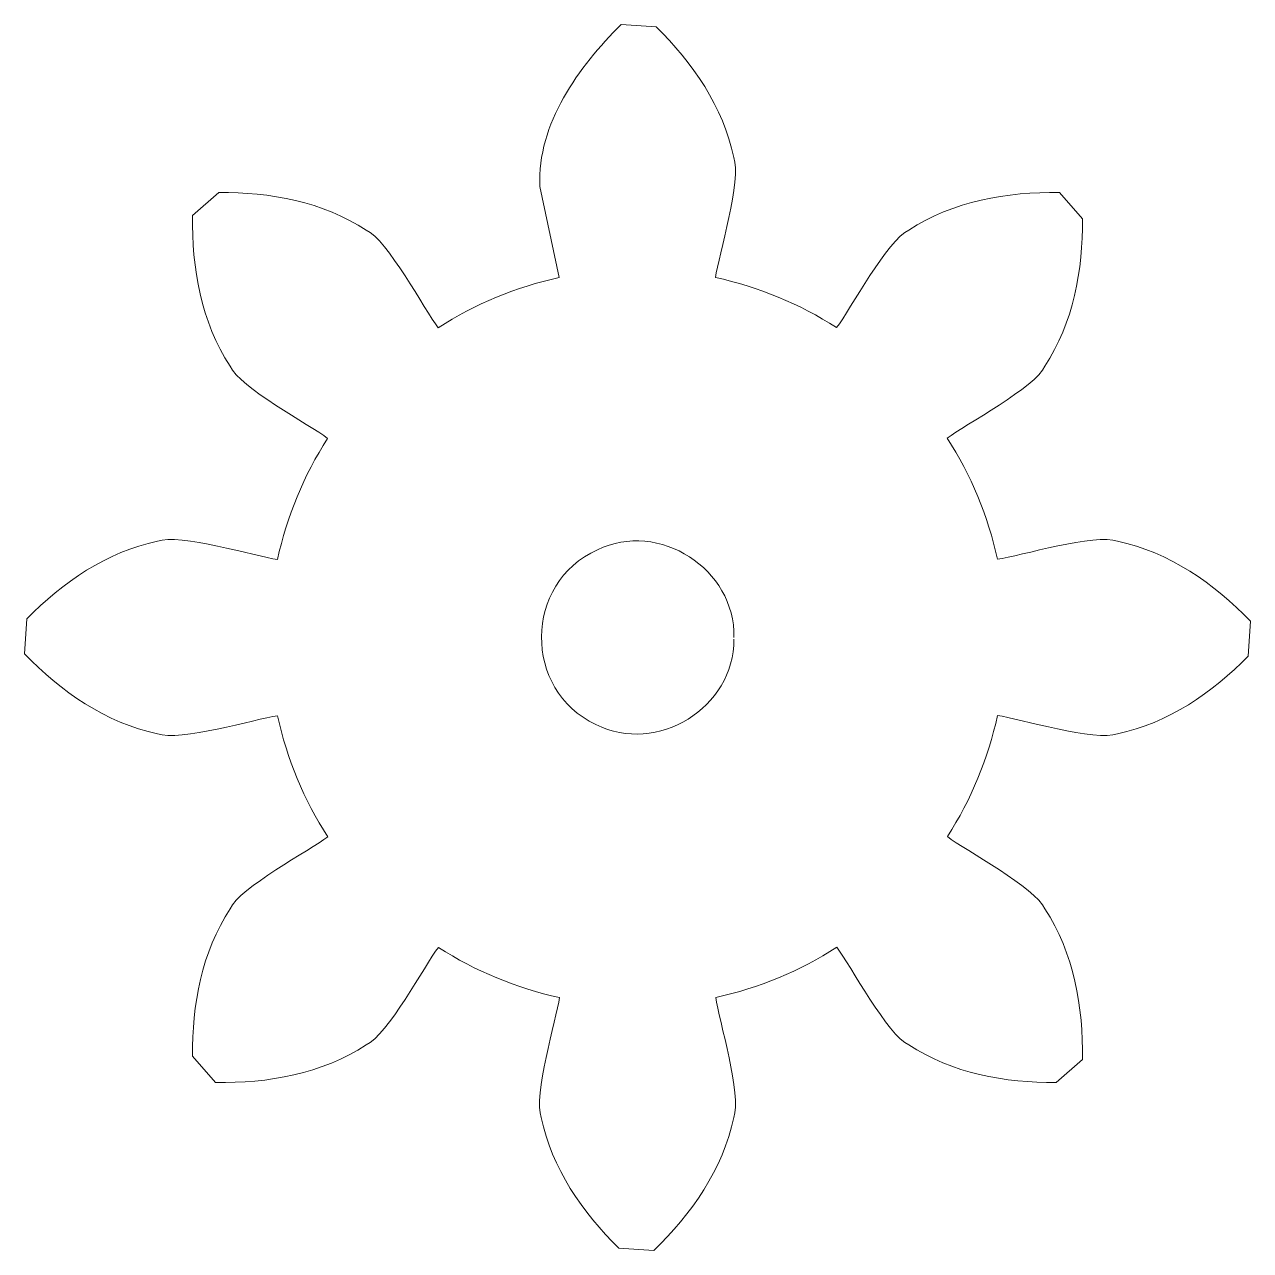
# Model space of a CAD drawing. Header units: millimetres. Extents: x -103 to -64.9, y -19.1 to 19.1.
import ezdxf

# ---------------------------------------------------------------- set-up
doc = ezdxf.new("R2010")
doc.units = ezdxf.units.MM
doc.header["$MEASUREMENT"] = 0
doc.layers.add('Layer 1', color=7, linetype='Continuous')

msp = doc.modelspace()

# ---------------------------------------------------------------- linework, layer by layer
at = {"layer": 'Layer 1', "color": 152, "lineweight": 18}
msp.add_open_spline([(-87.0255, 14.0236), (-87.1069, 15.9789), (-85.8236, 17.7377), (-84.4951, 19.0578), (-84.4951, 19.0578), (-83.4091, 18.9881), (-83.4091, 18.9881), (-82.2791, 17.8744), (-81.3166, 16.4952), (-80.9977, 14.9183), (-80.7336, 14.2721), (-81.4681, 11.8561), (-81.564, 11.1928), (-80.2294, 10.9041), (-78.9457, 10.3734), (-77.7975, 9.6352), (-77.3797, 10.1856), (-76.202, 12.3815), (-75.5535, 12.6633), (-74.1846, 13.5709), (-72.4898, 13.8607), (-70.8708, 13.8342), (-70.8708, 13.8342), (-70.1522, 13.0175), (-70.1522, 13.0175), (-70.1405, 11.4307), (-70.4356, 9.7749), (-71.325, 8.4344), (-71.5951, 7.7908), (-73.8228, 6.6017), (-74.3596, 6.2002), (-73.6198, 5.0528), (-73.0876, 3.7698), (-72.7978, 2.4357), (-72.1133, 2.5296), (-69.7276, 3.2497), (-69.0696, 2.9902), (-67.4597, 2.6641), (-66.0566, 1.6705), (-64.9305, 0.5068), (-64.9305, 0.5068), (-65.0002, -0.5788), (-65.0002, -0.5788), (-66.1135, -1.7091), (-67.4931, -2.6713), (-69.07, -2.9902), (-69.7159, -3.2543), (-72.1322, -2.5198), (-72.7955, -2.4243), (-73.0838, -3.7585), (-73.6148, -5.0422), (-74.3531, -6.1904), (-73.8023, -6.6082), (-71.6064, -7.7859), (-71.325, -8.4344), (-70.4174, -9.8037), (-70.1272, -11.4981), (-70.1537, -13.1171), (-70.1537, -13.1171), (-70.9708, -13.8361), (-70.9708, -13.8361), (-72.5572, -13.8474), (-74.2133, -13.5527), (-75.5535, -12.6633), (-76.1975, -12.3928), (-77.3866, -10.1651), (-77.7877, -9.6287), (-78.9355, -10.3681), (-80.2185, -10.9004), (-81.5526, -11.1901), (-81.4583, -11.875), (-80.7386, -14.2607), (-80.9977, -14.9183), (-81.3242, -16.5282), (-82.3174, -17.9313), (-83.4811, -19.0574), (-83.4811, -19.0574), (-84.5671, -18.9881), (-84.5671, -18.9881), (-85.697, -17.8744), (-86.6592, -16.4949), (-86.9781, -14.9183), (-87.2425, -14.2721), (-86.5077, -11.8557), (-86.4122, -11.1928), (-87.7467, -10.9041), (-89.0301, -10.3731), (-90.1786, -9.6348), (-90.5961, -10.1856), (-91.7741, -12.3815), (-92.4223, -12.6633), (-93.7916, -13.5709), (-95.4864, -13.8607), (-97.1054, -13.8342), (-97.1054, -13.8342), (-97.8239, -13.0171), (-97.8239, -13.0171), (-97.8357, -11.4307), (-97.5406, -9.7749), (-96.6512, -8.4344), (-96.3811, -7.7904), (-94.153, -6.6014), (-93.6166, -6.2002), (-94.356, -5.0528), (-94.8882, -3.7694), (-95.1784, -2.4357), (-95.8629, -2.5296), (-98.2486, -3.2493), (-98.9062, -2.9902), (-100.5165, -2.6637), (-101.9195, -1.6705), (-103.0457, -0.5068), (-103.0457, -0.5068), (-102.976, 0.5792), (-102.976, 0.5792), (-101.8623, 1.7091), (-100.4831, 2.6713), (-98.9062, 2.9902), (-98.2599, 3.2543), (-95.844, 2.5198), (-95.1807, 2.4243), (-94.8924, 3.7588), (-94.3613, 5.0422), (-93.6231, 6.1904), (-94.1734, 6.6082), (-96.3697, 7.7859), (-96.6512, 8.4344), (-97.5588, 9.8037), (-97.8486, 11.4985), (-97.8224, 13.1175), (-97.8224, 13.1175), (-97.0054, 13.8361), (-97.0054, 13.8361), (-95.4186, 13.8478), (-93.7628, 13.5527), (-92.4223, 12.6633), (-91.7787, 12.3932), (-90.5896, 10.1651), (-90.1885, 9.6287), (-89.0407, 10.3681), (-87.7577, 10.9004), (-86.4236, 11.1905), (-86.4236, 11.1905), (-87.0255, 14.0236), (-87.0255, 14.0236)], degree=3, knots=[0, 0, 0, 0, 1, 1, 1, 2, 2, 2, 3, 3, 3, 4, 4, 4, 5, 5, 5, 6, 6, 6, 7, 7, 7, 8, 8, 8, 9, 9, 9, 10, 10, 10, 11, 11, 11, 12, 12, 12, 13, 13, 13, 14, 14, 14, 15, 15, 15, 16, 16, 16, 17, 17, 17, 18, 18, 18, 19, 19, 19, 20, 20, 20, 21, 21, 21, 22, 22, 22, 23, 23, 23, 24, 24, 24, 25, 25, 25, 26, 26, 26, 27, 27, 27, 28, 28, 28, 29, 29, 29, 30, 30, 30, 31, 31, 31, 32, 32, 32, 33, 33, 33, 34, 34, 34, 35, 35, 35, 36, 36, 36, 37, 37, 37, 38, 38, 38, 39, 39, 39, 40, 40, 40, 41, 41, 41, 42, 42, 42, 43, 43, 43, 44, 44, 44, 45, 45, 45, 46, 46, 46, 47, 47, 47, 48, 48, 48, 48], dxfattribs=at)
at = {"layer": 'Layer 1', "color": 143, "lineweight": 18}
msp.add_open_spline([(-80.9897, 0), (-80.9397, 2.1277), (-83.322, 3.6577), (-85.2357, 2.7262), (-87.5293, 1.7042), (-87.557, -1.6455), (-85.2804, -2.705), (-83.3826, -3.6675), (-80.9749, -2.1777), (-80.9905, -0.0492)], degree=3, knots=[0, 0, 0, 0, 1, 1, 1, 2, 2, 2, 3, 3, 3, 3], dxfattribs=at)

doc.saveas('drawing.dxf')
